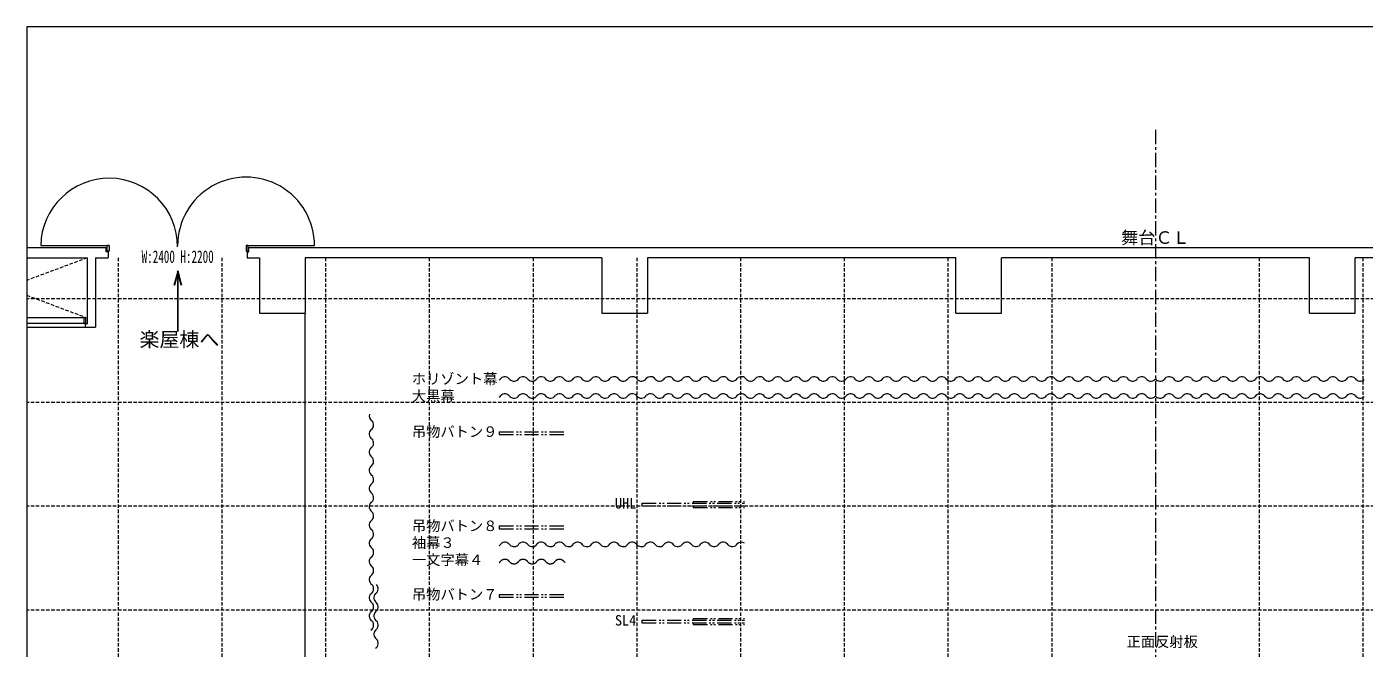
# Model space of a CAD drawing. Units: millimetres, scale not verified. Extents: x -10957 to 29043, y -19439 to 8905.
# Drawn here: x -10957 to 12485, y -1982 to 8905 of the extents above; entities that cross this region are included whole.
import ezdxf
from ezdxf.enums import TextEntityAlignment as Align

# ---------------------------------------------------------------- set-up
doc = ezdxf.new("R2010")
doc.units = ezdxf.units.MM
doc.header["$LTSCALE"] = 50
for name, pattern in [('CHAIN1', [8, 5, -1, 1, -1]), ('DASHED1', [1.8, 1.2, -0.6]), ('DOUBLE_CHAIN1', [8.8, 5, -1, 0.6, -0.6, 0.6, -1])]:
    doc.linetypes.add(name, pattern=pattern)
for name, color, linetype, lineweight in [('D-0', 7, 'Continuous', 18), ('D-A', 7, 'Continuous', 18), ('D-E', 4, 'DASHED1', 18), ('F-F', 7, 'Continuous', 18)]:
    doc.layers.add(name, color=color, linetype=linetype, lineweight=lineweight)
doc.styles.add('ＭＳ ゴシック', font='')
doc.styles.get('ＭＳ ゴシック').set_extended_font_data('MS Gothic')

msp = doc.modelspace()

# ---------------------------------------------------------------- linework, layer by layer
at = {"layer": 'D-0'}
for p, q in [((-10957.04, 5036.31), (-9562.53, 5036.31)), ((-9562.53, 4961.31), (-9562.53, 5036.31)), ((-9532.53, 4961.31), (-9562.53, 4961.31)), ((-9547.53, 4971.31), (-9547.53, 5071.31)), ((-9512.53, 4971.31), (-9547.53, 4971.31)), ((-9542.53, 5071.31), (-9512.53, 5071.31)), ((-9532.53, 4961.31), (-9532.53, 4856.31)), ((-9512.53, 5071.31), (-9512.53, 4971.31)), ((-7112.53, 5071.31), (-5912.53, 5071.31)), ((-7112.53, 5071.31), (-7077.53, 5071.31)), ((-7112.53, 5071.31), (-7112.53, 4971.31)), ((-7082.53, 5071.31), (-7112.53, 5071.31)), ((-7092.53, 4961.31), (-7092.53, 4856.31)), ((-7062.53, 5036.31), (24712.47, 5036.31)), ((-10957.04, 4856.31), (-9900.03, 4856.31)), ((-9900.03, 4856.31), (-9900.03, 3702.53)), ((-9750.03, 4856.31), (-9750.03, 3642.53)), ((-9750.03, 4856.31), (-9532.53, 4856.31)), ((-7092.53, 4856.31), (-6875.03, 4856.31)), ((-6875.03, 4856.31), (-6875.03, 3886.31)), ((5324.97, 4856.31), (-75.03, 4856.31)), ((-75.03, 4856.31), (-75.03, 3886.31)), ((5324.97, 3886.31), (5324.97, 4856.31)), ((11524.97, 4856.31), (6124.97, 4856.31)), ((6124.97, 3886.31), (6124.97, 4856.31)), ((11524.97, 3886.31), (11524.97, 4856.31)), ((17724.97, 4856.31), (12324.97, 4856.31)), ((12324.97, 3886.31), (12324.97, 4856.31)), ((-10957.04, 3812.53), (-9920.03, 3812.53)), ((-9950.03, 3712.53), (-9950.03, 3812.53)), ((-9920.03, 3712.53), (-9920.03, 3812.53)), ((-6875.03, 3886.31), (-6075.03, 3886.31)), ((5324.97, 3886.31), (6124.97, 3886.31)), ((11524.97, 3886.31), (12324.97, 3886.31)), ((-10957.04, 3712.53), (-9920.03, 3712.53)), ((-10957.04, 3642.53), (-9933.71, 3642.53)), ((-9933.71, 3702.53), (-9900.03, 3702.53)), ((-9933.71, 3702.53), (-9933.71, 3642.53)), ((-9933.71, 3642.53), (-9750.03, 3642.53))]:
    msp.add_line(p, q, dxfattribs=at)
at = {"layer": 'D-0', "linetype": 'DASHED1'}
for p, q in [((-9900.03, 4856.31), (-10957.04, 4461.58)), ((-10957.04, 4202.59), (-9920.03, 3812.53))]:
    msp.add_line(p, q, dxfattribs=at)
at = {"layer": 'D-0', "linetype": 'DOUBLE_CHAIN1'}
for p, q in [((-2675.03, 1810.61), (-2675.03, 1762.01)), ((-2675.03, 1810.61), (-1525.03, 1810.61)), ((-2675.03, 1762.01), (-1525.03, 1762.01)), ((-175.03, 560.61), (-175.03, 512.01)), ((-175.03, 560.61), (1624.97, 560.61)), ((-175.03, 512.01), (1624.97, 512.01)), ((724.97, 586.31), (724.97, 560.61)), ((724.97, 586.31), (1624.97, 586.31)), ((724.97, 512.01), (724.97, 486.31)), ((724.97, 486.31), (1624.97, 486.31)), ((-2675.03, 160.61), (-2675.03, 112.01)), ((-2675.03, 160.61), (-1525.03, 160.61)), ((-2675.03, 112.01), (-1525.03, 112.01)), ((-2675.03, -1039.39), (-2675.03, -1087.99)), ((-2675.03, -1039.39), (-1525.03, -1039.39)), ((-2675.03, -1087.99), (-1525.03, -1087.99)), ((-175.03, -1489.39), (-175.03, -1537.99)), ((-175.03, -1489.39), (1624.97, -1489.39)), ((-175.03, -1537.99), (1624.97, -1537.99)), ((724.97, -1463.69), (724.97, -1489.39)), ((724.97, -1463.69), (1624.97, -1463.69)), ((724.97, -1537.99), (724.97, -1563.69)), ((724.97, -1563.69), (1624.97, -1563.69))]:
    msp.add_line(p, q, dxfattribs=at)
at = {"layer": 'D-0'}
for points in [[(-10712.36, 5071.31), (-9512.53, 5071.31), (-9547.53, 5071.31)], [(-7112.53, 4971.31), (-7077.53, 4971.31), (-7077.53, 5071.31)], [(-7092.53, 4961.31), (-7062.53, 4961.31), (-7062.53, 5036.31)], [(-875.03, 4856.31), (-6075.03, 4856.31), (-6075.03, 3886.31)], [(-875.03, 4856.31), (-875.03, 3886.31), (-75.03, 3886.31)]]:
    msp.add_lwpolyline(points, dxfattribs=at)
for centre, radius, start, end in [((-9512.53, 5051.31), 1200, 0, 179.02898), ((-7112.53, 5071.31), 1200, 359.95843, 180), ((-2735.77, 2800.52), 102.93, 306.38443, 326.9322), ((-2576.28, 2672.07), 102.91, 33.07422, 135.37154), ((-2416.84, 2800.58), 102.93, 224.6619, 326.9322), ((-2257.39, 2672.01), 102.95, 33.06149, 135.30471), ((-2097.95, 2800.64), 102.98, 224.72844, 326.94493), ((-1938.5, 2671.95), 103, 33.04873, 135.2383), ((-1779.06, 2800.7), 103.02, 224.79499, 326.95756), ((-1619.61, 2671.88), 103.05, 33.03619, 135.17168), ((-1460.17, 2800.77), 103.07, 224.86176, 326.96977), ((-1300.72, 2671.82), 103.09, 33.02396, 135.10521), ((-1141.28, 2800.83), 103.12, 224.92807, 326.98222), ((-981.84, 2671.76), 103.14, 33.0117, 135.03846), ((-822.39, 2800.89), 103.16, 224.99505, 326.99434), ((-662.64, 2672.4), 102.91, 33.07422, 135.37154), ((-503.2, 2800.91), 102.93, 224.6619, 326.9322), ((-343.75, 2672.34), 102.95, 33.06149, 135.30471), ((-184.31, 2800.98), 102.98, 224.72844, 326.94493), ((-24.86, 2672.28), 103, 33.04873, 135.2383), ((134.58, 2801.04), 103.02, 224.79499, 326.95756), ((294.03, 2672.22), 103.05, 33.03619, 135.17168), ((453.47, 2801.1), 103.07, 224.86176, 326.96977), ((612.91, 2672.15), 103.09, 33.02396, 135.10521), ((772.36, 2801.16), 103.12, 224.92807, 326.98222), ((931.8, 2672.09), 103.14, 33.0117, 135.03846), ((1091.25, 2801.23), 103.16, 224.99505, 326.99434), ((1250.69, 2672.03), 103.19, 32.99968, 134.9714), ((1410.14, 2801.29), 103.21, 225.06218, 327.00626), ((1569.58, 2671.96), 103.24, 32.98811, 134.90414), ((1729.02, 2801.35), 103.26, 225.12912, 327.01777), ((1888.47, 2671.9), 103.28, 32.97637, 134.83753), ((2047.91, 2801.42), 103.31, 225.19604, 327.02946), ((2207.36, 2671.84), 103.33, 32.96505, 134.77015), ((2366.8, 2801.48), 103.36, 225.26327, 327.04076), ((2526.24, 2671.77), 103.38, 32.95353, 134.70304), ((2685.69, 2801.55), 103.41, 225.33084, 327.05207), ((2845.13, 2671.71), 103.43, 32.94237, 134.63523), ((3004.58, 2801.61), 103.45, 225.39877, 327.06302), ((3164.02, 2671.64), 103.48, 32.93145, 134.56742), ((3323.46, 2801.68), 103.5, 225.46654, 327.07402), ((3482.91, 2671.57), 103.53, 32.92059, 134.49939), ((3642.35, 2801.75), 103.56, 225.53475, 327.08463), ((3801.8, 2671.51), 103.58, 32.91001, 134.43129), ((3961.24, 2801.81), 103.61, 225.60281, 327.09528), ((4120.68, 2671.44), 103.63, 32.8995, 134.36296), ((4280.13, 2801.88), 103.66, 225.67133, 327.10555), ((4439.57, 2671.37), 103.68, 32.88926, 134.29456), ((4599.01, 2801.95), 103.71, 225.73969, 327.11586), ((4758.46, 2671.31), 103.73, 32.87913, 134.22594), ((4917.9, 2802.02), 103.76, 225.80846, 327.12575), ((5077.34, 2671.24), 103.79, 32.86966, 134.15725), ((5236.79, 2802.08), 103.81, 225.87634, 327.13583), ((5396.23, 2671.17), 103.84, 32.85979, 134.0888), ((5555.67, 2802.15), 103.86, 225.94518, 327.14549), ((5715.12, 2671.1), 103.89, 32.85006, 134.01997), ((5874.56, 2802.22), 103.92, 226.01431, 327.15506), ((6034, 2671.03), 103.94, 32.84066, 133.95066), ((6193.45, 2802.29), 103.97, 226.08358, 327.1644), ((6352.89, 2670.96), 104, 32.83139, 133.88135), ((6512.33, 2802.36), 104.02, 226.15296, 327.17359), ((6671.78, 2670.89), 104.05, 32.82229, 133.81189), ((6831.22, 2802.43), 104.08, 226.22249, 327.18261), ((6990.66, 2670.82), 104.1, 32.81336, 133.74228), ((7150.11, 2802.5), 104.13, 226.29218, 327.1914), ((7309.55, 2670.75), 104.16, 32.80465, 133.67262), ((7468.99, 2802.58), 104.18, 226.36193, 327.19964), ((7628.44, 2670.68), 104.21, 32.7959, 133.60358), ((7787.88, 2802.65), 104.24, 226.43137, 327.20834), ((7947.32, 2670.6), 104.27, 32.78747, 133.53362), ((8106.77, 2802.72), 104.29, 226.50143, 327.21674), ((8266.21, 2670.53), 104.32, 32.77933, 133.46338), ((8425.65, 2802.79), 104.35, 226.5714, 327.22571), ((8585.09, 2670.45), 104.38, 32.773, 133.39178), ((8744.53, 2802.85), 104.39, 226.63834, 320.67597), ((8905.4, 2802.85), 104.39, 219.32403, 313.36166), ((9064.84, 2670.45), 104.38, 46.60822, 147.227), ((9224.28, 2802.79), 104.35, 212.77429, 313.4286), ((9383.72, 2670.53), 104.32, 46.53662, 147.22067), ((9543.17, 2802.72), 104.29, 212.78326, 313.49857), ((9702.61, 2670.6), 104.27, 46.46638, 147.21253), ((9862.05, 2802.65), 104.24, 212.79166, 313.56863), ((10021.5, 2670.68), 104.21, 46.39642, 147.2041), ((10180.94, 2802.58), 104.18, 212.80036, 313.63807), ((10340.38, 2670.75), 104.16, 46.32738, 147.19535), ((10499.83, 2802.5), 104.13, 212.8086, 313.70782), ((10659.27, 2670.82), 104.1, 46.25772, 147.18664), ((10818.71, 2802.43), 104.08, 212.81739, 313.77751), ((10978.15, 2670.89), 104.05, 46.18811, 147.17771), ((11137.6, 2802.36), 104.02, 212.82641, 313.84704), ((11297.04, 2670.96), 104, 46.11865, 147.16861), ((11456.48, 2802.29), 103.97, 212.8356, 313.91642), ((11615.93, 2671.03), 103.94, 46.04934, 147.15934), ((11775.37, 2802.22), 103.92, 212.84494, 313.98569), ((11934.81, 2671.1), 103.89, 45.98003, 147.14994), ((12094.26, 2802.15), 103.86, 212.85451, 314.05482), ((12253.7, 2671.17), 103.84, 45.9112, 147.14021), ((12413.14, 2802.08), 103.81, 212.86417, 314.12366), ((-2735.77, 2500.52), 102.93, 306.38443, 326.9322), ((-2576.28, 2372.07), 102.91, 33.07422, 135.37154), ((-2416.84, 2500.58), 102.93, 224.6619, 326.9322), ((-2257.39, 2372.01), 102.95, 33.06149, 135.30471), ((-2097.95, 2500.64), 102.98, 224.72844, 326.94493), ((-1938.5, 2371.95), 103, 33.04873, 135.2383), ((-1779.06, 2500.7), 103.02, 224.79499, 326.95756), ((-1619.61, 2371.88), 103.05, 33.03619, 135.17168), ((-1460.17, 2500.77), 103.07, 224.86176, 326.96977), ((-1300.72, 2371.82), 103.09, 33.02396, 135.10521), ((-1141.28, 2500.83), 103.12, 224.92807, 326.98222), ((-981.84, 2371.76), 103.14, 33.0117, 135.03846), ((-822.39, 2500.89), 103.16, 224.99505, 326.99434), ((-662.64, 2372.4), 102.91, 33.07422, 135.37154), ((-503.2, 2500.91), 102.93, 224.6619, 326.9322), ((-343.75, 2372.34), 102.95, 33.06149, 135.30471), ((-184.31, 2500.98), 102.98, 224.72844, 326.94493), ((-24.86, 2372.28), 103, 33.04873, 135.2383), ((134.58, 2501.04), 103.02, 224.79499, 326.95756), ((294.03, 2372.22), 103.05, 33.03619, 135.17168), ((453.47, 2501.1), 103.07, 224.86176, 326.96977), ((612.91, 2372.15), 103.09, 33.02396, 135.10521), ((772.36, 2501.16), 103.12, 224.92807, 326.98222), ((931.8, 2372.09), 103.14, 33.0117, 135.03846), ((1091.25, 2501.23), 103.16, 224.99505, 326.99434), ((1250.69, 2372.03), 103.19, 32.99968, 134.9714), ((1410.14, 2501.29), 103.21, 225.06218, 327.00626), ((1569.58, 2371.96), 103.24, 32.98811, 134.90414), ((1729.02, 2501.35), 103.26, 225.12912, 327.01777), ((1888.47, 2371.9), 103.28, 32.97637, 134.83753), ((2047.91, 2501.42), 103.31, 225.19604, 327.02946), ((2207.36, 2371.84), 103.33, 32.96505, 134.77015), ((2366.8, 2501.48), 103.36, 225.26327, 327.04076), ((2526.24, 2371.77), 103.38, 32.95353, 134.70304), ((2685.69, 2501.55), 103.41, 225.33084, 327.05207), ((2845.13, 2371.71), 103.43, 32.94237, 134.63523), ((3004.58, 2501.61), 103.45, 225.39877, 327.06302), ((3164.02, 2371.64), 103.48, 32.93145, 134.56742), ((3323.46, 2501.68), 103.5, 225.46654, 327.07402), ((3482.91, 2371.57), 103.53, 32.92059, 134.49939), ((3642.35, 2501.75), 103.56, 225.53475, 327.08463), ((3801.8, 2371.51), 103.58, 32.91001, 134.43129), ((3961.24, 2501.81), 103.61, 225.60281, 327.09528), ((4120.68, 2371.44), 103.63, 32.8995, 134.36296), ((4280.13, 2501.88), 103.66, 225.67133, 327.10555), ((4439.57, 2371.37), 103.68, 32.88926, 134.29456), ((4599.01, 2501.95), 103.71, 225.73969, 327.11586), ((4758.46, 2371.31), 103.73, 32.87913, 134.22594), ((4917.9, 2502.02), 103.76, 225.80846, 327.12575), ((5077.34, 2371.24), 103.79, 32.86966, 134.15725), ((5236.79, 2502.08), 103.81, 225.87634, 327.13583), ((5396.23, 2371.17), 103.84, 32.85979, 134.0888), ((5555.67, 2502.15), 103.86, 225.94518, 327.14549), ((5715.12, 2371.1), 103.89, 32.85006, 134.01997), ((5874.56, 2502.22), 103.92, 226.01431, 327.15506), ((6034, 2371.03), 103.94, 32.84066, 133.95066), ((6193.45, 2502.29), 103.97, 226.08358, 327.1644), ((6352.89, 2370.96), 104, 32.83139, 133.88135), ((6512.33, 2502.36), 104.02, 226.15296, 327.17359), ((6671.78, 2370.89), 104.05, 32.82229, 133.81189), ((6831.22, 2502.43), 104.08, 226.22249, 327.18261), ((6990.66, 2370.82), 104.1, 32.81336, 133.74228), ((7150.11, 2502.5), 104.13, 226.29218, 327.1914), ((7309.55, 2370.75), 104.16, 32.80465, 133.67262), ((7468.99, 2502.58), 104.18, 226.36193, 327.19964), ((7628.44, 2370.68), 104.21, 32.7959, 133.60358), ((7787.88, 2502.65), 104.24, 226.43137, 327.20834), ((7947.32, 2370.6), 104.27, 32.78747, 133.53362), ((8106.77, 2502.72), 104.29, 226.50143, 327.21674), ((8266.21, 2370.53), 104.32, 32.77933, 133.46338), ((8425.65, 2502.79), 104.35, 226.5714, 327.22571), ((8585.09, 2370.45), 104.38, 32.773, 133.39178), ((8744.53, 2502.85), 104.39, 226.63834, 320.67597), ((8905.4, 2502.85), 104.39, 219.32403, 313.36166), ((9064.84, 2370.45), 104.38, 46.60822, 147.227), ((9224.28, 2502.79), 104.35, 212.77429, 313.4286), ((9383.72, 2370.53), 104.32, 46.53662, 147.22067), ((9543.17, 2502.72), 104.29, 212.78326, 313.49857), ((9702.61, 2370.6), 104.27, 46.46638, 147.21253), ((9862.05, 2502.65), 104.24, 212.79166, 313.56863), ((10021.5, 2370.68), 104.21, 46.39642, 147.2041), ((10180.94, 2502.58), 104.18, 212.80036, 313.63807), ((10340.38, 2370.75), 104.16, 46.32738, 147.19535), ((10499.83, 2502.5), 104.13, 212.8086, 313.70782), ((10659.27, 2370.82), 104.1, 46.25772, 147.18664), ((10818.71, 2502.43), 104.08, 212.81739, 313.77751), ((10978.15, 2370.89), 104.05, 46.18811, 147.17771), ((11137.6, 2502.36), 104.02, 212.82641, 313.84704), ((11297.04, 2370.96), 104, 46.11865, 147.16861), ((11456.48, 2502.29), 103.97, 212.8356, 313.91642), ((11615.93, 2371.03), 103.94, 46.04934, 147.15934), ((11775.37, 2502.22), 103.92, 212.84494, 313.98569), ((11934.81, 2371.1), 103.89, 45.98003, 147.14994), ((12094.26, 2502.15), 103.86, 212.85451, 314.05482), ((12253.7, 2371.17), 103.84, 45.9112, 147.14021), ((12413.14, 2502.08), 103.81, 212.86417, 314.12366), ((-4851.16, 2091.01), 102.93, 165.77003, 236.9322), ((-4979.73, 1931.57), 102.95, 303.06149, 45.30471), ((-4851.09, 1772.12), 102.98, 134.72844, 236.94493), ((-4979.79, 1612.68), 103, 303.04873, 45.2383), ((-4851.03, 1453.23), 103.02, 134.79499, 236.95756), ((-4850.97, 1134.35), 103.07, 134.86176, 236.96977), ((-4979.85, 1293.79), 103.05, 303.03619, 45.17168), ((-4979.92, 974.9), 103.09, 303.02396, 45.10521), ((-4850.91, 815.46), 103.12, 134.92807, 236.98222), ((-4979.98, 656.01), 103.14, 303.0117, 45.03846), ((-4850.85, 496.57), 103.16, 134.99505, 236.99434), ((-4850.82, 177.37), 102.93, 134.6619, 236.9322), ((-4979.33, 336.82), 102.91, 303.07422, 45.37154), ((-4979.28, 17.88), 102.91, 303.07422, 45.37154), ((-4850.77, -141.57), 102.93, 134.6619, 236.9322), ((-4979.34, -301.01), 102.95, 303.06149, 45.30471), ((-2736.09, -99.8), 102.93, 306.38443, 326.9322), ((-2576.6, -228.26), 102.91, 33.07422, 135.37154), ((-2417.15, -99.75), 102.93, 224.6619, 326.9322), ((-2257.71, -228.32), 102.95, 33.06149, 135.30471), ((-2098.26, -99.68), 102.98, 224.72844, 326.94493), ((-1938.82, -228.38), 103, 33.04873, 135.2383), ((-1779.38, -99.62), 103.02, 224.79499, 326.95756), ((-1619.93, -228.44), 103.05, 33.03619, 135.17168), ((-1460.49, -99.56), 103.07, 224.86176, 326.96977), ((-1301.04, -228.51), 103.09, 33.02396, 135.10521), ((-1141.6, -99.5), 103.12, 224.92807, 326.98222), ((-982.15, -228.57), 103.14, 33.0117, 135.03846), ((-822.71, -99.43), 103.16, 224.99505, 326.99434), ((-662.96, -227.92), 102.91, 33.07422, 135.37154), ((-503.51, -99.41), 102.93, 224.6619, 326.9322), ((-344.07, -227.99), 102.95, 33.06149, 135.30471), ((-184.62, -99.35), 102.98, 224.72844, 326.94493), ((-25.18, -228.05), 103, 33.04873, 135.2383), ((134.26, -99.29), 103.02, 224.79499, 326.95756), ((293.71, -228.11), 103.05, 33.03619, 135.17168), ((453.15, -99.23), 103.07, 224.86176, 326.96977), ((612.6, -228.17), 103.09, 33.02396, 135.10521), ((772.04, -99.16), 103.12, 224.92807, 326.98222), ((931.49, -228.23), 103.14, 33.0117, 135.03846), ((1090.93, -99.1), 103.16, 224.99505, 326.99434), ((1250.37, -228.3), 103.19, 32.99968, 134.9714), ((1409.82, -99.04), 103.21, 225.06218, 327.00626), ((1569.26, -228.36), 103.24, 57.34532, 134.90414), ((-4850.7, -460.46), 102.98, 134.72844, 236.94493), ((-4979.4, -619.9), 103, 303.04873, 45.2383), ((-4850.64, -779.35), 103.02, 134.79499, 236.95756), ((-4979.46, -938.79), 103.05, 303.03619, 45.17168), ((-4899.46, -938.79), 103.05, 303.03619, 45.17168), ((-4850.58, -1098.23), 103.07, 134.86176, 236.96977), ((-4770.58, -1098.23), 103.07, 134.86176, 236.96977), ((-4850.52, -1417.12), 103.12, 134.92807, 236.98222), ((-4979.53, -1257.68), 103.09, 303.02396, 45.10521), ((-4770.52, -1417.12), 103.12, 134.92807, 236.98222), ((-4899.53, -1257.68), 103.09, 303.02396, 45.10521), ((-4979.59, -1576.57), 103.14, 303.0117, 45.03846), ((-4899.59, -1576.57), 103.14, 303.0117, 45.03846), ((-4770.46, -1736.01), 103.16, 134.99505, 236.99434), ((-4898.94, -1895.76), 102.91, 303.07422, 45.37154)]:
    msp.add_arc(centre, radius, start, end, dxfattribs=at)
at = {"layer": 'D-0', "linetype": 'DOUBLE_CHAIN1'}
for centre, radius, start, end in [((-2736.09, -399.86), 102.93, 306.38443, 326.9322), ((-2576.6, -528.32), 102.91, 33.07422, 135.37154), ((-2417.15, -399.81), 102.93, 224.6619, 326.9322), ((-2257.71, -528.38), 102.95, 33.06149, 135.30471), ((-2098.26, -399.74), 102.98, 224.72844, 326.94493), ((-1938.82, -528.44), 103, 33.04873, 135.2383), ((-1779.38, -399.68), 103.02, 224.79499, 326.95756), ((-1619.93, -528.5), 103.05, 33.03619, 135.17168), ((-1460.49, -399.62), 103.07, 224.86176, 231.22661)]:
    msp.add_arc(centre, radius, start, end, dxfattribs=at)
at = {"layer": 'D-A'}
for p, q in [((-8372.63, 4379.45), (-8305.56, 4629.75)), ((-8367.79, 4378.16), (-8300.73, 4628.46)), ((-8362.96, 4376.86), (-8295.89, 4627.16)), ((-8248.17, 4376.86), (-8315.23, 4627.16)), ((-8310.57, 3568.23), (-8310.57, 4629.75)), ((-8243.33, 4378.16), (-8310.4, 4628.46)), ((-8238.5, 4379.45), (-8305.56, 4629.75)), ((-8305.56, 3568.23), (-8305.56, 4629.75)), ((-8300.56, 3568.23), (-8300.56, 4629.75))]:
    msp.add_line(p, q, dxfattribs=at)
at = {"layer": 'D-E', "linetype": 'CHAIN1'}
msp.add_line((8824.97, 7098.03), (8824.97, -19438.6), dxfattribs=at)
at = {"layer": 'D-E'}
for p, q in [((-9355.03, 4856.31), (-9355.03, -12063.69)), ((-7537.03, 4856.31), (-7537.03, -12063.69)), ((-5719.03, 4856.31), (-5719.03, -12673.69)), ((-3901.03, 4856.31), (-3901.03, -12673.69)), ((-2083.03, 4856.31), (-2083.03, -12673.69)), ((-265.03, 4856.31), (-265.03, -12063.69)), ((1552.97, 4856.31), (1552.97, -12533.69)), ((3370.97, 4856.31), (3370.97, -12533.69)), ((5188.97, 4856.31), (5188.97, -12533.69)), ((7006.97, 4856.31), (7006.97, -12533.69)), ((10642.97, 4856.31), (10642.97, -12533.69)), ((12460.97, 4856.31), (12460.97, -12533.69)), ((29042.96, 4141.31), (-10957.04, 4141.31)), ((29042.96, 2323.31), (-10957.04, 2323.31)), ((29042.96, 505.31), (-10957.04, 505.31)), ((29042.96, -1312.69), (-10957.04, -1312.69))]:
    msp.add_line(p, q, dxfattribs=at)
at = {"layer": 'D-E', "color": 7, "linetype": 'Continuous'}
msp.add_line((-6075.03, -12063.69), (-6075.03, 3886.31), dxfattribs=at)
at = {"layer": 'F-F'}
for p, q in [((29042.96, 8905.13), (-10957.04, 8905.13)), ((-10957.04, 8905.13), (-10957.04, -19394.87))]:
    msp.add_line(p, q, dxfattribs=at)

# ---------------------------------------------------------------- texts
at = {"layer": 'D-A', "style": 'ＭＳ ゴシック'}
for s, height, p in [('舞台ＣＬ', 219.9, (8224.97, 5036.31)), ('楽屋棟へ', 256.6, (-8981.3, 3222.13)), ('ホリゾント幕', 183.3, (-4206.71, 2590.8)), ('大黒幕', 183.3, (-4206.71, 2290.8)), ('吊物バトン９', 183.3, (-4206.71, 1665.85)), ('UHL', 183.3, (-648.64, 410.48)), ('吊物バトン８', 183.3, (-4206.71, 15.85)), ('袖幕３', 183.3, (-4206.71, -278.83)), ('一文字幕４', 183.3, (-4206.71, -578.89)), ('吊物バトン７', 183.3, (-4206.71, -1184.15)), ('SL4', 183.3, (-648.64, -1639.52)), ('正面反射板', 183.3, (8319.24, -2013.69))]:
    msp.add_text(s, height=height, dxfattribs=at).set_placement(p, align=Align.BOTTOM_LEFT)
at = {"layer": 'D-A', "style": 'ＭＳ ゴシック', "width": 0.65}
msp.add_text('W:2400 H:2200', height=219.9, dxfattribs=at).set_placement((-8943.8, 4702.15), align=Align.BOTTOM_LEFT)

doc.saveas('drawing.dxf')
